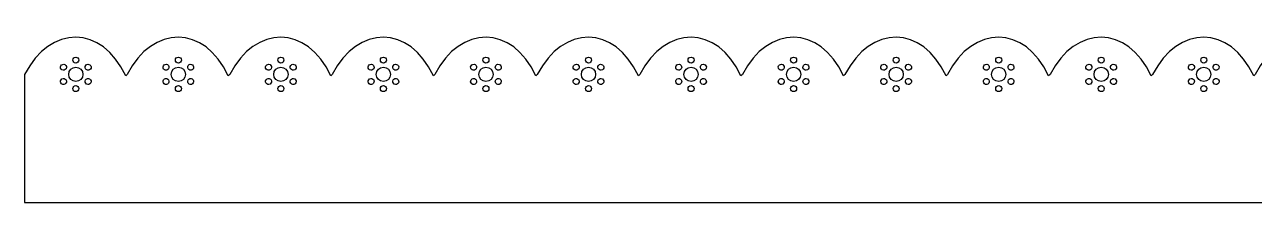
# Model space of a CAD drawing. Header units: centimetres. Extents: x -11.4 to 11.4, y -0.8 to 0.9.
# Drawn here: x -11.42 to 0, y -0.77 to 0.88 of the extents above; entities that cross this region are included whole.
import ezdxf

# ---------------------------------------------------------------- set-up
doc = ezdxf.new("R2010")
doc.units = ezdxf.units.CM
doc.header["$MEASUREMENT"] = 0
doc.layers.add('Camada 1', color=7, linetype='Continuous')

msp = doc.modelspace()

# ---------------------------------------------------------------- linework, layer by layer
at = {"layer": 'Camada 1'}
for points, knots in [([(-11.42339, 0.42165), (-11.18526, 0.88467), (-10.7046, 0.88467), (-10.48412, 0.40842), (-10.48412, 0.40842), (-10.48412, 0.40842), (-10.47089, 0.42165), (-10.47089, 0.42165), (-10.47089, 0.42165), (-10.23276, 0.88467), (-9.7521, 0.88467), (-9.53162, 0.40842), (-9.53162, 0.40842), (-9.53162, 0.40842), (-9.51839, 0.42165), (-9.51839, 0.42165), (-9.51839, 0.42165), (-9.28026, 0.88467), (-8.7996, 0.88467), (-8.57912, 0.40842), (-8.57912, 0.40842), (-8.57912, 0.40842), (-8.56589, 0.42165), (-8.56589, 0.42165), (-8.56589, 0.42165), (-8.32776, 0.88467), (-7.8471, 0.88467), (-7.62662, 0.40842), (-7.62662, 0.40842), (-7.62662, 0.40842), (-7.61339, 0.42165), (-7.61339, 0.42165), (-7.61339, 0.42165), (-7.37526, 0.88467), (-6.8946, 0.88467), (-6.67412, 0.40842), (-6.67412, 0.40842), (-6.67412, 0.40842), (-6.66089, 0.42165), (-6.66089, 0.42165), (-6.66089, 0.42165), (-6.42276, 0.88467), (-5.9421, 0.88467), (-5.72162, 0.40842), (-5.72162, 0.40842), (-5.72162, 0.40842), (-5.70839, 0.42165), (-5.70839, 0.42165), (-5.70839, 0.42165), (-5.47026, 0.88467), (-4.9896, 0.88467), (-4.76912, 0.40842), (-4.76912, 0.40842), (-4.76912, 0.40842), (-4.75589, 0.42165), (-4.75589, 0.42165), (-4.75589, 0.42165), (-4.51776, 0.88467), (-4.0371, 0.88467), (-3.81662, 0.40842), (-3.81662, 0.40842), (-3.81662, 0.40842), (-3.80339, 0.42165), (-3.80339, 0.42165), (-3.80339, 0.42165), (-3.56526, 0.88467), (-3.0846, 0.88467), (-2.86412, 0.40842), (-2.86412, 0.40842), (-2.86412, 0.40842), (-2.85089, 0.42165), (-2.85089, 0.42165), (-2.85089, 0.42165), (-2.61276, 0.88467), (-2.1321, 0.88467), (-1.91162, 0.40842), (-1.91162, 0.40842), (-1.91162, 0.40842), (-1.89839, 0.42165), (-1.89839, 0.42165), (-1.89839, 0.42165), (-1.66026, 0.88467), (-1.1796, 0.88467), (-0.95912, 0.40842), (-0.95912, 0.40842), (-0.95912, 0.40842), (-0.94589, 0.42165), (-0.94589, 0.42165), (-0.94589, 0.42165), (-0.70776, 0.88467), (-0.2271, 0.88467), (-0.00662, 0.40842), (-0.00662, 0.40842), (-0.00662, 0.40842), (0.00661, 0.42165), (0.00661, 0.42165), (0.00661, 0.42165), (0.24474, 0.88467), (0.7254, 0.88467), (0.94588, 0.40842), (0.94588, 0.40842), (0.94588, 0.40842), (0.95911, 0.42165), (0.95911, 0.42165), (0.95911, 0.42165), (1.19724, 0.88467), (1.6779, 0.88467), (1.89838, 0.40842), (1.89838, 0.40842), (1.89838, 0.40842), (1.91161, 0.42165), (1.91161, 0.42165), (1.91161, 0.42165), (2.14974, 0.88467), (2.6304, 0.88467), (2.85088, 0.40842), (2.85088, 0.40842), (2.85088, 0.40842), (2.86411, 0.42165), (2.86411, 0.42165), (2.86411, 0.42165), (3.10224, 0.88467), (3.5829, 0.88467), (3.80338, 0.40842), (3.80338, 0.40842), (3.80338, 0.40842), (3.81661, 0.42165), (3.81661, 0.42165), (3.81661, 0.42165), (4.05474, 0.88467), (4.5354, 0.88467), (4.75588, 0.40842), (4.75588, 0.40842), (4.75588, 0.40842), (4.76911, 0.42165), (4.76911, 0.42165), (4.76911, 0.42165), (5.00724, 0.88467), (5.4879, 0.88467), (5.70838, 0.40842), (5.70838, 0.40842), (5.70838, 0.40842), (5.72161, 0.42165), (5.72161, 0.42165), (5.72161, 0.42165), (5.95974, 0.88467), (6.4404, 0.88467), (6.66088, 0.40842), (6.66088, 0.40842), (6.66088, 0.40842), (6.67411, 0.42165), (6.67411, 0.42165), (6.67411, 0.42165), (6.91224, 0.88467), (7.3929, 0.88467), (7.61338, 0.40842), (7.61338, 0.40842), (7.61338, 0.40842), (7.62661, 0.42165), (7.62661, 0.42165), (7.62661, 0.42165), (7.86474, 0.88467), (8.3454, 0.88467), (8.56588, 0.40842), (8.56588, 0.40842), (8.56588, 0.40842), (8.57911, 0.42165), (8.57911, 0.42165), (8.57911, 0.42165), (8.81724, 0.88467), (9.2979, 0.88467), (9.51838, 0.40842), (9.51838, 0.40842), (9.51838, 0.40842), (9.53161, 0.42165), (9.53161, 0.42165), (9.53161, 0.42165), (9.76974, 0.88467), (10.2504, 0.88467), (10.47088, 0.40842), (10.47088, 0.40842), (10.47088, 0.40842), (10.48411, 0.42165), (10.48411, 0.42165), (10.48411, 0.42165), (10.72224, 0.88467), (11.2029, 0.88467), (11.42338, 0.40842), (11.42338, 0.40842), (11.42338, 0.40842), (11.42338, -0.76728), (11.42338, -0.76728), (11.42338, -0.76728), (11.42338, -0.76728), (-11.42339, -0.76728), (-11.42339, -0.76728), (-11.42339, -0.76728), (-11.42339, -0.76728), (-11.42339, 0.42165), (-11.42339, 0.42165)], [0, 0, 0, 0, 0.01960784, 0.01960784, 0.01960784, 0.01960784, 0.03921569, 0.03921569, 0.03921569, 0.03921569, 0.05882353, 0.05882353, 0.05882353, 0.05882353, 0.07843137, 0.07843137, 0.07843137, 0.07843137, 0.09803922, 0.09803922, 0.09803922, 0.09803922, 0.11764706, 0.11764706, 0.11764706, 0.11764706, 0.1372549, 0.1372549, 0.1372549, 0.1372549, 0.15686275, 0.15686275, 0.15686275, 0.15686275, 0.17647059, 0.17647059, 0.17647059, 0.17647059, 0.19607843, 0.19607843, 0.19607843, 0.19607843, 0.21568627, 0.21568627, 0.21568627, 0.21568627, 0.23529412, 0.23529412, 0.23529412, 0.23529412, 0.25490196, 0.25490196, 0.25490196, 0.25490196, 0.2745098, 0.2745098, 0.2745098, 0.2745098, 0.29411765, 0.29411765, 0.29411765, 0.29411765, 0.31372549, 0.31372549, 0.31372549, 0.31372549, 0.33333333, 0.33333333, 0.33333333, 0.33333333, 0.35294118, 0.35294118, 0.35294118, 0.35294118, 0.37254902, 0.37254902, 0.37254902, 0.37254902, 0.39215686, 0.39215686, 0.39215686, 0.39215686, 0.41176471, 0.41176471, 0.41176471, 0.41176471, 0.43137255, 0.43137255, 0.43137255, 0.43137255, 0.45098039, 0.45098039, 0.45098039, 0.45098039, 0.47058824, 0.47058824, 0.47058824, 0.47058824, 0.49019608, 0.49019608, 0.49019608, 0.49019608, 0.50980392, 0.50980392, 0.50980392, 0.50980392, 0.52941176, 0.52941176, 0.52941176, 0.52941176, 0.54901961, 0.54901961, 0.54901961, 0.54901961, 0.56862745, 0.56862745, 0.56862745, 0.56862745, 0.58823529, 0.58823529, 0.58823529, 0.58823529, 0.60784314, 0.60784314, 0.60784314, 0.60784314, 0.62745098, 0.62745098, 0.62745098, 0.62745098, 0.64705882, 0.64705882, 0.64705882, 0.64705882, 0.66666667, 0.66666667, 0.66666667, 0.66666667, 0.68627451, 0.68627451, 0.68627451, 0.68627451, 0.70588235, 0.70588235, 0.70588235, 0.70588235, 0.7254902, 0.7254902, 0.7254902, 0.7254902, 0.74509804, 0.74509804, 0.74509804, 0.74509804, 0.76470588, 0.76470588, 0.76470588, 0.76470588, 0.78431373, 0.78431373, 0.78431373, 0.78431373, 0.80392157, 0.80392157, 0.80392157, 0.80392157, 0.82352941, 0.82352941, 0.82352941, 0.82352941, 0.84313725, 0.84313725, 0.84313725, 0.84313725, 0.8627451, 0.8627451, 0.8627451, 0.8627451, 0.88235294, 0.88235294, 0.88235294, 0.88235294, 0.90196078, 0.90196078, 0.90196078, 0.90196078, 0.92156863, 0.92156863, 0.92156863, 0.92156863, 0.94117647, 0.94117647, 0.94117647, 0.94117647, 0.96078431, 0.96078431, 0.96078431, 0.96078431, 1, 1, 1, 1]), ([(-10.94782, 0.52677), (-10.93242, 0.52677), (-10.91996, 0.53923), (-10.91996, 0.55463), (-10.91996, 0.55463), (-10.91996, 0.57003), (-10.93242, 0.58249), (-10.94782, 0.58249), (-10.94782, 0.58249), (-10.96322, 0.58249), (-10.97568, 0.57003), (-10.97568, 0.55463), (-10.97568, 0.55463), (-10.97568, 0.53923), (-10.96322, 0.52677), (-10.94782, 0.52677)], [0, 0, 0, 0, 0.2, 0.2, 0.2, 0.2, 0.4, 0.4, 0.4, 0.4, 0.6, 0.6, 0.6, 0.6, 1, 1, 1, 1]), ([(-9.99532, 0.52677), (-9.97992, 0.52677), (-9.96746, 0.53923), (-9.96746, 0.55463), (-9.96746, 0.55463), (-9.96746, 0.57003), (-9.97992, 0.58249), (-9.99532, 0.58249), (-9.99532, 0.58249), (-10.01072, 0.58249), (-10.02318, 0.57003), (-10.02318, 0.55463), (-10.02318, 0.55463), (-10.02318, 0.53923), (-10.01072, 0.52677), (-9.99532, 0.52677)], [0, 0, 0, 0, 0.2, 0.2, 0.2, 0.2, 0.4, 0.4, 0.4, 0.4, 0.6, 0.6, 0.6, 0.6, 1, 1, 1, 1]), ([(-9.04282, 0.52677), (-9.02742, 0.52677), (-9.01496, 0.53923), (-9.01496, 0.55463), (-9.01496, 0.55463), (-9.01496, 0.57003), (-9.02742, 0.58249), (-9.04282, 0.58249), (-9.04282, 0.58249), (-9.05822, 0.58249), (-9.07068, 0.57003), (-9.07068, 0.55463), (-9.07068, 0.55463), (-9.07068, 0.53923), (-9.05822, 0.52677), (-9.04282, 0.52677)], [0, 0, 0, 0, 0.2, 0.2, 0.2, 0.2, 0.4, 0.4, 0.4, 0.4, 0.6, 0.6, 0.6, 0.6, 1, 1, 1, 1]), ([(-8.09032, 0.52677), (-8.07492, 0.52677), (-8.06246, 0.53923), (-8.06246, 0.55463), (-8.06246, 0.55463), (-8.06246, 0.57003), (-8.07492, 0.58249), (-8.09032, 0.58249), (-8.09032, 0.58249), (-8.10572, 0.58249), (-8.11818, 0.57003), (-8.11818, 0.55463), (-8.11818, 0.55463), (-8.11818, 0.53923), (-8.10572, 0.52677), (-8.09032, 0.52677)], [0, 0, 0, 0, 0.2, 0.2, 0.2, 0.2, 0.4, 0.4, 0.4, 0.4, 0.6, 0.6, 0.6, 0.6, 1, 1, 1, 1]), ([(-7.13782, 0.52677), (-7.12242, 0.52677), (-7.10996, 0.53923), (-7.10996, 0.55463), (-7.10996, 0.55463), (-7.10996, 0.57003), (-7.12242, 0.58249), (-7.13782, 0.58249), (-7.13782, 0.58249), (-7.15322, 0.58249), (-7.16568, 0.57003), (-7.16568, 0.55463), (-7.16568, 0.55463), (-7.16568, 0.53923), (-7.15322, 0.52677), (-7.13782, 0.52677)], [0, 0, 0, 0, 0.2, 0.2, 0.2, 0.2, 0.4, 0.4, 0.4, 0.4, 0.6, 0.6, 0.6, 0.6, 1, 1, 1, 1]), ([(-6.18532, 0.52677), (-6.16992, 0.52677), (-6.15746, 0.53923), (-6.15746, 0.55463), (-6.15746, 0.55463), (-6.15746, 0.57003), (-6.16992, 0.58249), (-6.18532, 0.58249), (-6.18532, 0.58249), (-6.20072, 0.58249), (-6.21318, 0.57003), (-6.21318, 0.55463), (-6.21318, 0.55463), (-6.21318, 0.53923), (-6.20072, 0.52677), (-6.18532, 0.52677)], [0, 0, 0, 0, 0.2, 0.2, 0.2, 0.2, 0.4, 0.4, 0.4, 0.4, 0.6, 0.6, 0.6, 0.6, 1, 1, 1, 1]), ([(-5.23282, 0.52677), (-5.21742, 0.52677), (-5.20496, 0.53923), (-5.20496, 0.55463), (-5.20496, 0.55463), (-5.20496, 0.57003), (-5.21742, 0.58249), (-5.23282, 0.58249), (-5.23282, 0.58249), (-5.24822, 0.58249), (-5.26068, 0.57003), (-5.26068, 0.55463), (-5.26068, 0.55463), (-5.26068, 0.53923), (-5.24822, 0.52677), (-5.23282, 0.52677)], [0, 0, 0, 0, 0.2, 0.2, 0.2, 0.2, 0.4, 0.4, 0.4, 0.4, 0.6, 0.6, 0.6, 0.6, 1, 1, 1, 1]), ([(-4.28032, 0.52677), (-4.26492, 0.52677), (-4.25246, 0.53923), (-4.25246, 0.55463), (-4.25246, 0.55463), (-4.25246, 0.57003), (-4.26492, 0.58249), (-4.28032, 0.58249), (-4.28032, 0.58249), (-4.29572, 0.58249), (-4.30818, 0.57003), (-4.30818, 0.55463), (-4.30818, 0.55463), (-4.30818, 0.53923), (-4.29572, 0.52677), (-4.28032, 0.52677)], [0, 0, 0, 0, 0.2, 0.2, 0.2, 0.2, 0.4, 0.4, 0.4, 0.4, 0.6, 0.6, 0.6, 0.6, 1, 1, 1, 1]), ([(-3.32782, 0.52677), (-3.31242, 0.52677), (-3.29996, 0.53923), (-3.29996, 0.55463), (-3.29996, 0.55463), (-3.29996, 0.57003), (-3.31242, 0.58249), (-3.32782, 0.58249), (-3.32782, 0.58249), (-3.34322, 0.58249), (-3.35568, 0.57003), (-3.35568, 0.55463), (-3.35568, 0.55463), (-3.35568, 0.53923), (-3.34322, 0.52677), (-3.32782, 0.52677)], [0, 0, 0, 0, 0.2, 0.2, 0.2, 0.2, 0.4, 0.4, 0.4, 0.4, 0.6, 0.6, 0.6, 0.6, 1, 1, 1, 1]), ([(-2.37532, 0.52677), (-2.35992, 0.52677), (-2.34746, 0.53923), (-2.34746, 0.55463), (-2.34746, 0.55463), (-2.34746, 0.57003), (-2.35992, 0.58249), (-2.37532, 0.58249), (-2.37532, 0.58249), (-2.39072, 0.58249), (-2.40318, 0.57003), (-2.40318, 0.55463), (-2.40318, 0.55463), (-2.40318, 0.53923), (-2.39072, 0.52677), (-2.37532, 0.52677)], [0, 0, 0, 0, 0.2, 0.2, 0.2, 0.2, 0.4, 0.4, 0.4, 0.4, 0.6, 0.6, 0.6, 0.6, 1, 1, 1, 1]), ([(-1.42282, 0.52677), (-1.40742, 0.52677), (-1.39496, 0.53923), (-1.39496, 0.55463), (-1.39496, 0.55463), (-1.39496, 0.57003), (-1.40742, 0.58249), (-1.42282, 0.58249), (-1.42282, 0.58249), (-1.43822, 0.58249), (-1.45068, 0.57003), (-1.45068, 0.55463), (-1.45068, 0.55463), (-1.45068, 0.53923), (-1.43822, 0.52677), (-1.42282, 0.52677)], [0, 0, 0, 0, 0.2, 0.2, 0.2, 0.2, 0.4, 0.4, 0.4, 0.4, 0.6, 0.6, 0.6, 0.6, 1, 1, 1, 1]), ([(-0.47032, 0.52677), (-0.45492, 0.52677), (-0.44246, 0.53923), (-0.44246, 0.55463), (-0.44246, 0.55463), (-0.44246, 0.57003), (-0.45492, 0.58249), (-0.47032, 0.58249), (-0.47032, 0.58249), (-0.48572, 0.58249), (-0.49818, 0.57003), (-0.49818, 0.55463), (-0.49818, 0.55463), (-0.49818, 0.53923), (-0.48572, 0.52677), (-0.47032, 0.52677)], [0, 0, 0, 0, 0.2, 0.2, 0.2, 0.2, 0.4, 0.4, 0.4, 0.4, 0.6, 0.6, 0.6, 0.6, 1, 1, 1, 1]), ([(-11.03828, 0.47454), (-11.03058, 0.48788), (-11.03513, 0.50489), (-11.04847, 0.51259), (-11.04847, 0.51259), (-11.06178, 0.52029), (-11.07882, 0.51571), (-11.08652, 0.50238), (-11.08652, 0.50238), (-11.09422, 0.48907), (-11.08964, 0.47203), (-11.07633, 0.46433), (-11.07633, 0.46433), (-11.063, 0.45666), (-11.04596, 0.46123), (-11.03828, 0.47454)], [0, 0, 0, 0, 0.2, 0.2, 0.2, 0.2, 0.4, 0.4, 0.4, 0.4, 0.6, 0.6, 0.6, 0.6, 1, 1, 1, 1]), ([(-10.94782, 0.3562), (-10.91128, 0.3562), (-10.88167, 0.38581), (-10.88167, 0.42235), (-10.88167, 0.42235), (-10.88167, 0.45889), (-10.91128, 0.4885), (-10.94782, 0.4885), (-10.94782, 0.4885), (-10.98436, 0.4885), (-11.01397, 0.45889), (-11.01397, 0.42235), (-11.01397, 0.42235), (-11.01397, 0.38581), (-10.98436, 0.3562), (-10.94782, 0.3562)], [0, 0, 0, 0, 0.2, 0.2, 0.2, 0.2, 0.4, 0.4, 0.4, 0.4, 0.6, 0.6, 0.6, 0.6, 1, 1, 1, 1]), ([(-10.85739, 0.47457), (-10.84969, 0.46123), (-10.83268, 0.45666), (-10.81934, 0.46436), (-10.81934, 0.46436), (-10.80603, 0.47206), (-10.80145, 0.4891), (-10.80915, 0.50241), (-10.80915, 0.50241), (-10.81685, 0.51572), (-10.83386, 0.5203), (-10.8472, 0.5126), (-10.8472, 0.5126), (-10.86051, 0.50492), (-10.86509, 0.48788), (-10.85739, 0.47457)], [0, 0, 0, 0, 0.2, 0.2, 0.2, 0.2, 0.4, 0.4, 0.4, 0.4, 0.6, 0.6, 0.6, 0.6, 1, 1, 1, 1]), ([(-10.08578, 0.47454), (-10.07808, 0.48788), (-10.08263, 0.50489), (-10.09597, 0.51259), (-10.09597, 0.51259), (-10.10928, 0.52029), (-10.12632, 0.51571), (-10.13402, 0.50238), (-10.13402, 0.50238), (-10.14172, 0.48907), (-10.13714, 0.47203), (-10.12383, 0.46433), (-10.12383, 0.46433), (-10.1105, 0.45666), (-10.09346, 0.46123), (-10.08578, 0.47454)], [0, 0, 0, 0, 0.2, 0.2, 0.2, 0.2, 0.4, 0.4, 0.4, 0.4, 0.6, 0.6, 0.6, 0.6, 1, 1, 1, 1]), ([(-9.99532, 0.3562), (-9.95878, 0.3562), (-9.92917, 0.38581), (-9.92917, 0.42235), (-9.92917, 0.42235), (-9.92917, 0.45889), (-9.95878, 0.4885), (-9.99532, 0.4885), (-9.99532, 0.4885), (-10.03186, 0.4885), (-10.06147, 0.45889), (-10.06147, 0.42235), (-10.06147, 0.42235), (-10.06147, 0.38581), (-10.03186, 0.3562), (-9.99532, 0.3562)], [0, 0, 0, 0, 0.2, 0.2, 0.2, 0.2, 0.4, 0.4, 0.4, 0.4, 0.6, 0.6, 0.6, 0.6, 1, 1, 1, 1]), ([(-9.90489, 0.47457), (-9.89719, 0.46123), (-9.88018, 0.45666), (-9.86684, 0.46436), (-9.86684, 0.46436), (-9.85353, 0.47206), (-9.84895, 0.4891), (-9.85665, 0.50241), (-9.85665, 0.50241), (-9.86435, 0.51572), (-9.88136, 0.5203), (-9.8947, 0.5126), (-9.8947, 0.5126), (-9.90801, 0.50492), (-9.91259, 0.48788), (-9.90489, 0.47457)], [0, 0, 0, 0, 0.2, 0.2, 0.2, 0.2, 0.4, 0.4, 0.4, 0.4, 0.6, 0.6, 0.6, 0.6, 1, 1, 1, 1]), ([(-9.13328, 0.47454), (-9.12558, 0.48788), (-9.13013, 0.50489), (-9.14347, 0.51259), (-9.14347, 0.51259), (-9.15678, 0.52029), (-9.17382, 0.51571), (-9.18152, 0.50238), (-9.18152, 0.50238), (-9.18922, 0.48907), (-9.18464, 0.47203), (-9.17133, 0.46433), (-9.17133, 0.46433), (-9.158, 0.45666), (-9.14096, 0.46123), (-9.13328, 0.47454)], [0, 0, 0, 0, 0.2, 0.2, 0.2, 0.2, 0.4, 0.4, 0.4, 0.4, 0.6, 0.6, 0.6, 0.6, 1, 1, 1, 1]), ([(-9.04282, 0.3562), (-9.00628, 0.3562), (-8.97667, 0.38581), (-8.97667, 0.42235), (-8.97667, 0.42235), (-8.97667, 0.45889), (-9.00628, 0.4885), (-9.04282, 0.4885), (-9.04282, 0.4885), (-9.07936, 0.4885), (-9.10897, 0.45889), (-9.10897, 0.42235), (-9.10897, 0.42235), (-9.10897, 0.38581), (-9.07936, 0.3562), (-9.04282, 0.3562)], [0, 0, 0, 0, 0.2, 0.2, 0.2, 0.2, 0.4, 0.4, 0.4, 0.4, 0.6, 0.6, 0.6, 0.6, 1, 1, 1, 1]), ([(-8.95239, 0.47457), (-8.94469, 0.46123), (-8.92768, 0.45666), (-8.91434, 0.46436), (-8.91434, 0.46436), (-8.90103, 0.47206), (-8.89645, 0.4891), (-8.90415, 0.50241), (-8.90415, 0.50241), (-8.91185, 0.51572), (-8.92886, 0.5203), (-8.9422, 0.5126), (-8.9422, 0.5126), (-8.95551, 0.50492), (-8.96009, 0.48788), (-8.95239, 0.47457)], [0, 0, 0, 0, 0.2, 0.2, 0.2, 0.2, 0.4, 0.4, 0.4, 0.4, 0.6, 0.6, 0.6, 0.6, 1, 1, 1, 1]), ([(-8.18078, 0.47454), (-8.17308, 0.48788), (-8.17763, 0.50489), (-8.19097, 0.51259), (-8.19097, 0.51259), (-8.20428, 0.52029), (-8.22132, 0.51571), (-8.22902, 0.50238), (-8.22902, 0.50238), (-8.23672, 0.48907), (-8.23214, 0.47203), (-8.21883, 0.46433), (-8.21883, 0.46433), (-8.2055, 0.45666), (-8.18846, 0.46123), (-8.18078, 0.47454)], [0, 0, 0, 0, 0.2, 0.2, 0.2, 0.2, 0.4, 0.4, 0.4, 0.4, 0.6, 0.6, 0.6, 0.6, 1, 1, 1, 1]), ([(-8.09032, 0.3562), (-8.05378, 0.3562), (-8.02417, 0.38581), (-8.02417, 0.42235), (-8.02417, 0.42235), (-8.02417, 0.45889), (-8.05378, 0.4885), (-8.09032, 0.4885), (-8.09032, 0.4885), (-8.12686, 0.4885), (-8.15647, 0.45889), (-8.15647, 0.42235), (-8.15647, 0.42235), (-8.15647, 0.38581), (-8.12686, 0.3562), (-8.09032, 0.3562)], [0, 0, 0, 0, 0.2, 0.2, 0.2, 0.2, 0.4, 0.4, 0.4, 0.4, 0.6, 0.6, 0.6, 0.6, 1, 1, 1, 1]), ([(-7.99989, 0.47457), (-7.99219, 0.46123), (-7.97518, 0.45666), (-7.96184, 0.46436), (-7.96184, 0.46436), (-7.94853, 0.47206), (-7.94395, 0.4891), (-7.95165, 0.50241), (-7.95165, 0.50241), (-7.95935, 0.51572), (-7.97636, 0.5203), (-7.9897, 0.5126), (-7.9897, 0.5126), (-8.00301, 0.50492), (-8.00759, 0.48788), (-7.99989, 0.47457)], [0, 0, 0, 0, 0.2, 0.2, 0.2, 0.2, 0.4, 0.4, 0.4, 0.4, 0.6, 0.6, 0.6, 0.6, 1, 1, 1, 1]), ([(-7.22828, 0.47454), (-7.22058, 0.48788), (-7.22513, 0.50489), (-7.23847, 0.51259), (-7.23847, 0.51259), (-7.25178, 0.52029), (-7.26882, 0.51571), (-7.27652, 0.50238), (-7.27652, 0.50238), (-7.28422, 0.48907), (-7.27964, 0.47203), (-7.26633, 0.46433), (-7.26633, 0.46433), (-7.253, 0.45666), (-7.23596, 0.46123), (-7.22828, 0.47454)], [0, 0, 0, 0, 0.2, 0.2, 0.2, 0.2, 0.4, 0.4, 0.4, 0.4, 0.6, 0.6, 0.6, 0.6, 1, 1, 1, 1]), ([(-7.13782, 0.3562), (-7.10128, 0.3562), (-7.07167, 0.38581), (-7.07167, 0.42235), (-7.07167, 0.42235), (-7.07167, 0.45889), (-7.10128, 0.4885), (-7.13782, 0.4885), (-7.13782, 0.4885), (-7.17436, 0.4885), (-7.20397, 0.45889), (-7.20397, 0.42235), (-7.20397, 0.42235), (-7.20397, 0.38581), (-7.17436, 0.3562), (-7.13782, 0.3562)], [0, 0, 0, 0, 0.2, 0.2, 0.2, 0.2, 0.4, 0.4, 0.4, 0.4, 0.6, 0.6, 0.6, 0.6, 1, 1, 1, 1]), ([(-7.04739, 0.47457), (-7.03969, 0.46123), (-7.02268, 0.45666), (-7.00934, 0.46436), (-7.00934, 0.46436), (-6.99603, 0.47206), (-6.99145, 0.4891), (-6.99915, 0.50241), (-6.99915, 0.50241), (-7.00685, 0.51572), (-7.02386, 0.5203), (-7.0372, 0.5126), (-7.0372, 0.5126), (-7.05051, 0.50492), (-7.05509, 0.48788), (-7.04739, 0.47457)], [0, 0, 0, 0, 0.2, 0.2, 0.2, 0.2, 0.4, 0.4, 0.4, 0.4, 0.6, 0.6, 0.6, 0.6, 1, 1, 1, 1]), ([(-6.27578, 0.47454), (-6.26808, 0.48788), (-6.27263, 0.50489), (-6.28597, 0.51259), (-6.28597, 0.51259), (-6.29928, 0.52029), (-6.31632, 0.51571), (-6.32402, 0.50238), (-6.32402, 0.50238), (-6.33172, 0.48907), (-6.32714, 0.47203), (-6.31383, 0.46433), (-6.31383, 0.46433), (-6.3005, 0.45666), (-6.28346, 0.46123), (-6.27578, 0.47454)], [0, 0, 0, 0, 0.2, 0.2, 0.2, 0.2, 0.4, 0.4, 0.4, 0.4, 0.6, 0.6, 0.6, 0.6, 1, 1, 1, 1]), ([(-6.18532, 0.3562), (-6.14878, 0.3562), (-6.11917, 0.38581), (-6.11917, 0.42235), (-6.11917, 0.42235), (-6.11917, 0.45889), (-6.14878, 0.4885), (-6.18532, 0.4885), (-6.18532, 0.4885), (-6.22186, 0.4885), (-6.25147, 0.45889), (-6.25147, 0.42235), (-6.25147, 0.42235), (-6.25147, 0.38581), (-6.22186, 0.3562), (-6.18532, 0.3562)], [0, 0, 0, 0, 0.2, 0.2, 0.2, 0.2, 0.4, 0.4, 0.4, 0.4, 0.6, 0.6, 0.6, 0.6, 1, 1, 1, 1]), ([(-6.09489, 0.47457), (-6.08719, 0.46123), (-6.07018, 0.45666), (-6.05684, 0.46436), (-6.05684, 0.46436), (-6.04353, 0.47206), (-6.03895, 0.4891), (-6.04665, 0.50241), (-6.04665, 0.50241), (-6.05435, 0.51572), (-6.07136, 0.5203), (-6.0847, 0.5126), (-6.0847, 0.5126), (-6.09801, 0.50492), (-6.10259, 0.48788), (-6.09489, 0.47457)], [0, 0, 0, 0, 0.2, 0.2, 0.2, 0.2, 0.4, 0.4, 0.4, 0.4, 0.6, 0.6, 0.6, 0.6, 1, 1, 1, 1]), ([(-5.32328, 0.47454), (-5.31558, 0.48788), (-5.32013, 0.50489), (-5.33347, 0.51259), (-5.33347, 0.51259), (-5.34678, 0.52029), (-5.36382, 0.51571), (-5.37152, 0.50238), (-5.37152, 0.50238), (-5.37922, 0.48907), (-5.37464, 0.47203), (-5.36133, 0.46433), (-5.36133, 0.46433), (-5.348, 0.45666), (-5.33096, 0.46123), (-5.32328, 0.47454)], [0, 0, 0, 0, 0.2, 0.2, 0.2, 0.2, 0.4, 0.4, 0.4, 0.4, 0.6, 0.6, 0.6, 0.6, 1, 1, 1, 1]), ([(-5.23282, 0.3562), (-5.19628, 0.3562), (-5.16667, 0.38581), (-5.16667, 0.42235), (-5.16667, 0.42235), (-5.16667, 0.45889), (-5.19628, 0.4885), (-5.23282, 0.4885), (-5.23282, 0.4885), (-5.26936, 0.4885), (-5.29897, 0.45889), (-5.29897, 0.42235), (-5.29897, 0.42235), (-5.29897, 0.38581), (-5.26936, 0.3562), (-5.23282, 0.3562)], [0, 0, 0, 0, 0.2, 0.2, 0.2, 0.2, 0.4, 0.4, 0.4, 0.4, 0.6, 0.6, 0.6, 0.6, 1, 1, 1, 1]), ([(-5.14239, 0.47457), (-5.13469, 0.46123), (-5.11768, 0.45666), (-5.10434, 0.46436), (-5.10434, 0.46436), (-5.09103, 0.47206), (-5.08645, 0.4891), (-5.09415, 0.50241), (-5.09415, 0.50241), (-5.10185, 0.51572), (-5.11886, 0.5203), (-5.1322, 0.5126), (-5.1322, 0.5126), (-5.14551, 0.50492), (-5.15009, 0.48788), (-5.14239, 0.47457)], [0, 0, 0, 0, 0.2, 0.2, 0.2, 0.2, 0.4, 0.4, 0.4, 0.4, 0.6, 0.6, 0.6, 0.6, 1, 1, 1, 1]), ([(-4.37078, 0.47454), (-4.36308, 0.48788), (-4.36763, 0.50489), (-4.38097, 0.51259), (-4.38097, 0.51259), (-4.39428, 0.52029), (-4.41132, 0.51571), (-4.41902, 0.50238), (-4.41902, 0.50238), (-4.42672, 0.48907), (-4.42214, 0.47203), (-4.40883, 0.46433), (-4.40883, 0.46433), (-4.3955, 0.45666), (-4.37846, 0.46123), (-4.37078, 0.47454)], [0, 0, 0, 0, 0.2, 0.2, 0.2, 0.2, 0.4, 0.4, 0.4, 0.4, 0.6, 0.6, 0.6, 0.6, 1, 1, 1, 1]), ([(-4.28032, 0.3562), (-4.24378, 0.3562), (-4.21417, 0.38581), (-4.21417, 0.42235), (-4.21417, 0.42235), (-4.21417, 0.45889), (-4.24378, 0.4885), (-4.28032, 0.4885), (-4.28032, 0.4885), (-4.31686, 0.4885), (-4.34647, 0.45889), (-4.34647, 0.42235), (-4.34647, 0.42235), (-4.34647, 0.38581), (-4.31686, 0.3562), (-4.28032, 0.3562)], [0, 0, 0, 0, 0.2, 0.2, 0.2, 0.2, 0.4, 0.4, 0.4, 0.4, 0.6, 0.6, 0.6, 0.6, 1, 1, 1, 1]), ([(-4.18989, 0.47457), (-4.18219, 0.46123), (-4.16518, 0.45666), (-4.15184, 0.46436), (-4.15184, 0.46436), (-4.13853, 0.47206), (-4.13395, 0.4891), (-4.14165, 0.50241), (-4.14165, 0.50241), (-4.14935, 0.51572), (-4.16636, 0.5203), (-4.1797, 0.5126), (-4.1797, 0.5126), (-4.19301, 0.50492), (-4.19759, 0.48788), (-4.18989, 0.47457)], [0, 0, 0, 0, 0.2, 0.2, 0.2, 0.2, 0.4, 0.4, 0.4, 0.4, 0.6, 0.6, 0.6, 0.6, 1, 1, 1, 1]), ([(-3.41828, 0.47454), (-3.41058, 0.48788), (-3.41513, 0.50489), (-3.42847, 0.51259), (-3.42847, 0.51259), (-3.44178, 0.52029), (-3.45882, 0.51571), (-3.46652, 0.50238), (-3.46652, 0.50238), (-3.47422, 0.48907), (-3.46964, 0.47203), (-3.45633, 0.46433), (-3.45633, 0.46433), (-3.443, 0.45666), (-3.42596, 0.46123), (-3.41828, 0.47454)], [0, 0, 0, 0, 0.2, 0.2, 0.2, 0.2, 0.4, 0.4, 0.4, 0.4, 0.6, 0.6, 0.6, 0.6, 1, 1, 1, 1]), ([(-3.32782, 0.3562), (-3.29128, 0.3562), (-3.26167, 0.38581), (-3.26167, 0.42235), (-3.26167, 0.42235), (-3.26167, 0.45889), (-3.29128, 0.4885), (-3.32782, 0.4885), (-3.32782, 0.4885), (-3.36436, 0.4885), (-3.39397, 0.45889), (-3.39397, 0.42235), (-3.39397, 0.42235), (-3.39397, 0.38581), (-3.36436, 0.3562), (-3.32782, 0.3562)], [0, 0, 0, 0, 0.2, 0.2, 0.2, 0.2, 0.4, 0.4, 0.4, 0.4, 0.6, 0.6, 0.6, 0.6, 1, 1, 1, 1]), ([(-3.23739, 0.47457), (-3.22969, 0.46123), (-3.21268, 0.45666), (-3.19934, 0.46436), (-3.19934, 0.46436), (-3.18603, 0.47206), (-3.18145, 0.4891), (-3.18915, 0.50241), (-3.18915, 0.50241), (-3.19685, 0.51572), (-3.21386, 0.5203), (-3.2272, 0.5126), (-3.2272, 0.5126), (-3.24051, 0.50492), (-3.24509, 0.48788), (-3.23739, 0.47457)], [0, 0, 0, 0, 0.2, 0.2, 0.2, 0.2, 0.4, 0.4, 0.4, 0.4, 0.6, 0.6, 0.6, 0.6, 1, 1, 1, 1]), ([(-2.46578, 0.47454), (-2.45808, 0.48788), (-2.46263, 0.50489), (-2.47597, 0.51259), (-2.47597, 0.51259), (-2.48928, 0.52029), (-2.50632, 0.51571), (-2.51402, 0.50238), (-2.51402, 0.50238), (-2.52172, 0.48907), (-2.51714, 0.47203), (-2.50383, 0.46433), (-2.50383, 0.46433), (-2.4905, 0.45666), (-2.47346, 0.46123), (-2.46578, 0.47454)], [0, 0, 0, 0, 0.2, 0.2, 0.2, 0.2, 0.4, 0.4, 0.4, 0.4, 0.6, 0.6, 0.6, 0.6, 1, 1, 1, 1]), ([(-2.37532, 0.3562), (-2.33878, 0.3562), (-2.30917, 0.38581), (-2.30917, 0.42235), (-2.30917, 0.42235), (-2.30917, 0.45889), (-2.33878, 0.4885), (-2.37532, 0.4885), (-2.37532, 0.4885), (-2.41186, 0.4885), (-2.44147, 0.45889), (-2.44147, 0.42235), (-2.44147, 0.42235), (-2.44147, 0.38581), (-2.41186, 0.3562), (-2.37532, 0.3562)], [0, 0, 0, 0, 0.2, 0.2, 0.2, 0.2, 0.4, 0.4, 0.4, 0.4, 0.6, 0.6, 0.6, 0.6, 1, 1, 1, 1]), ([(-2.28489, 0.47457), (-2.27719, 0.46123), (-2.26018, 0.45666), (-2.24684, 0.46436), (-2.24684, 0.46436), (-2.23353, 0.47206), (-2.22895, 0.4891), (-2.23665, 0.50241), (-2.23665, 0.50241), (-2.24435, 0.51572), (-2.26136, 0.5203), (-2.2747, 0.5126), (-2.2747, 0.5126), (-2.28801, 0.50492), (-2.29259, 0.48788), (-2.28489, 0.47457)], [0, 0, 0, 0, 0.2, 0.2, 0.2, 0.2, 0.4, 0.4, 0.4, 0.4, 0.6, 0.6, 0.6, 0.6, 1, 1, 1, 1]), ([(-1.51328, 0.47454), (-1.50558, 0.48788), (-1.51013, 0.50489), (-1.52347, 0.51259), (-1.52347, 0.51259), (-1.53678, 0.52029), (-1.55382, 0.51571), (-1.56152, 0.50238), (-1.56152, 0.50238), (-1.56922, 0.48907), (-1.56464, 0.47203), (-1.55133, 0.46433), (-1.55133, 0.46433), (-1.538, 0.45666), (-1.52096, 0.46123), (-1.51328, 0.47454)], [0, 0, 0, 0, 0.2, 0.2, 0.2, 0.2, 0.4, 0.4, 0.4, 0.4, 0.6, 0.6, 0.6, 0.6, 1, 1, 1, 1]), ([(-1.42282, 0.3562), (-1.38628, 0.3562), (-1.35667, 0.38581), (-1.35667, 0.42235), (-1.35667, 0.42235), (-1.35667, 0.45889), (-1.38628, 0.4885), (-1.42282, 0.4885), (-1.42282, 0.4885), (-1.45936, 0.4885), (-1.48897, 0.45889), (-1.48897, 0.42235), (-1.48897, 0.42235), (-1.48897, 0.38581), (-1.45936, 0.3562), (-1.42282, 0.3562)], [0, 0, 0, 0, 0.2, 0.2, 0.2, 0.2, 0.4, 0.4, 0.4, 0.4, 0.6, 0.6, 0.6, 0.6, 1, 1, 1, 1]), ([(-1.33239, 0.47457), (-1.32469, 0.46123), (-1.30768, 0.45666), (-1.29434, 0.46436), (-1.29434, 0.46436), (-1.28103, 0.47206), (-1.27645, 0.4891), (-1.28415, 0.50241), (-1.28415, 0.50241), (-1.29185, 0.51572), (-1.30886, 0.5203), (-1.3222, 0.5126), (-1.3222, 0.5126), (-1.33551, 0.50492), (-1.34009, 0.48788), (-1.33239, 0.47457)], [0, 0, 0, 0, 0.2, 0.2, 0.2, 0.2, 0.4, 0.4, 0.4, 0.4, 0.6, 0.6, 0.6, 0.6, 1, 1, 1, 1]), ([(-0.56078, 0.47454), (-0.55308, 0.48788), (-0.55763, 0.50489), (-0.57097, 0.51259), (-0.57097, 0.51259), (-0.58428, 0.52029), (-0.60132, 0.51571), (-0.60902, 0.50238), (-0.60902, 0.50238), (-0.61672, 0.48907), (-0.61214, 0.47203), (-0.59883, 0.46433), (-0.59883, 0.46433), (-0.5855, 0.45666), (-0.56846, 0.46123), (-0.56078, 0.47454)], [0, 0, 0, 0, 0.2, 0.2, 0.2, 0.2, 0.4, 0.4, 0.4, 0.4, 0.6, 0.6, 0.6, 0.6, 1, 1, 1, 1]), ([(-0.47032, 0.3562), (-0.43378, 0.3562), (-0.40417, 0.38581), (-0.40417, 0.42235), (-0.40417, 0.42235), (-0.40417, 0.45889), (-0.43378, 0.4885), (-0.47032, 0.4885), (-0.47032, 0.4885), (-0.50686, 0.4885), (-0.53647, 0.45889), (-0.53647, 0.42235), (-0.53647, 0.42235), (-0.53647, 0.38581), (-0.50686, 0.3562), (-0.47032, 0.3562)], [0, 0, 0, 0, 0.2, 0.2, 0.2, 0.2, 0.4, 0.4, 0.4, 0.4, 0.6, 0.6, 0.6, 0.6, 1, 1, 1, 1]), ([(-0.37989, 0.47457), (-0.37219, 0.46123), (-0.35518, 0.45666), (-0.34184, 0.46436), (-0.34184, 0.46436), (-0.32853, 0.47206), (-0.32395, 0.4891), (-0.33165, 0.50241), (-0.33165, 0.50241), (-0.33935, 0.51572), (-0.35636, 0.5203), (-0.3697, 0.5126), (-0.3697, 0.5126), (-0.38301, 0.50492), (-0.38759, 0.48788), (-0.37989, 0.47457)], [0, 0, 0, 0, 0.2, 0.2, 0.2, 0.2, 0.4, 0.4, 0.4, 0.4, 0.6, 0.6, 0.6, 0.6, 1, 1, 1, 1]), ([(-11.03826, 0.37011), (-11.04596, 0.38345), (-11.063, 0.388), (-11.07631, 0.38032), (-11.07631, 0.38032), (-11.08962, 0.37262), (-11.0942, 0.35558), (-11.0865, 0.34227), (-11.0865, 0.34227), (-11.0788, 0.32896), (-11.06179, 0.32438), (-11.04845, 0.33208), (-11.04845, 0.33208), (-11.03514, 0.33976), (-11.03058, 0.35678), (-11.03826, 0.37011)], [0, 0, 0, 0, 0.2, 0.2, 0.2, 0.2, 0.4, 0.4, 0.4, 0.4, 0.6, 0.6, 0.6, 0.6, 1, 1, 1, 1]), ([(-10.85736, 0.37014), (-10.86506, 0.3568), (-10.86051, 0.33979), (-10.84717, 0.33207), (-10.84717, 0.33207), (-10.83386, 0.3244), (-10.8168, 0.32895), (-10.80912, 0.34228), (-10.80912, 0.34228), (-10.80142, 0.35559), (-10.806, 0.37263), (-10.81931, 0.38033), (-10.81931, 0.38033), (-10.83265, 0.38802), (-10.84969, 0.38345), (-10.85736, 0.37014)], [0, 0, 0, 0, 0.2, 0.2, 0.2, 0.2, 0.4, 0.4, 0.4, 0.4, 0.6, 0.6, 0.6, 0.6, 1, 1, 1, 1]), ([(-10.08576, 0.37011), (-10.09346, 0.38345), (-10.1105, 0.388), (-10.12381, 0.38032), (-10.12381, 0.38032), (-10.13712, 0.37262), (-10.1417, 0.35558), (-10.134, 0.34227), (-10.134, 0.34227), (-10.1263, 0.32896), (-10.10929, 0.32438), (-10.09595, 0.33208), (-10.09595, 0.33208), (-10.08264, 0.33976), (-10.07808, 0.35678), (-10.08576, 0.37011)], [0, 0, 0, 0, 0.2, 0.2, 0.2, 0.2, 0.4, 0.4, 0.4, 0.4, 0.6, 0.6, 0.6, 0.6, 1, 1, 1, 1]), ([(-9.90486, 0.37014), (-9.91256, 0.3568), (-9.90801, 0.33979), (-9.89467, 0.33207), (-9.89467, 0.33207), (-9.88136, 0.3244), (-9.8643, 0.32895), (-9.85662, 0.34228), (-9.85662, 0.34228), (-9.84892, 0.35559), (-9.8535, 0.37263), (-9.86681, 0.38033), (-9.86681, 0.38033), (-9.88015, 0.38802), (-9.89719, 0.38345), (-9.90486, 0.37014)], [0, 0, 0, 0, 0.2, 0.2, 0.2, 0.2, 0.4, 0.4, 0.4, 0.4, 0.6, 0.6, 0.6, 0.6, 1, 1, 1, 1]), ([(-9.13326, 0.37011), (-9.14096, 0.38345), (-9.158, 0.388), (-9.17131, 0.38032), (-9.17131, 0.38032), (-9.18462, 0.37262), (-9.1892, 0.35558), (-9.1815, 0.34227), (-9.1815, 0.34227), (-9.1738, 0.32896), (-9.15679, 0.32438), (-9.14345, 0.33208), (-9.14345, 0.33208), (-9.13014, 0.33976), (-9.12558, 0.35678), (-9.13326, 0.37011)], [0, 0, 0, 0, 0.2, 0.2, 0.2, 0.2, 0.4, 0.4, 0.4, 0.4, 0.6, 0.6, 0.6, 0.6, 1, 1, 1, 1]), ([(-8.95236, 0.37014), (-8.96006, 0.3568), (-8.95551, 0.33979), (-8.94217, 0.33207), (-8.94217, 0.33207), (-8.92886, 0.3244), (-8.9118, 0.32895), (-8.90412, 0.34228), (-8.90412, 0.34228), (-8.89642, 0.35559), (-8.901, 0.37263), (-8.91431, 0.38033), (-8.91431, 0.38033), (-8.92765, 0.38802), (-8.94469, 0.38345), (-8.95236, 0.37014)], [0, 0, 0, 0, 0.2, 0.2, 0.2, 0.2, 0.4, 0.4, 0.4, 0.4, 0.6, 0.6, 0.6, 0.6, 1, 1, 1, 1]), ([(-8.18076, 0.37011), (-8.18846, 0.38345), (-8.2055, 0.388), (-8.21881, 0.38032), (-8.21881, 0.38032), (-8.23212, 0.37262), (-8.2367, 0.35558), (-8.229, 0.34227), (-8.229, 0.34227), (-8.2213, 0.32896), (-8.20429, 0.32438), (-8.19095, 0.33208), (-8.19095, 0.33208), (-8.17764, 0.33976), (-8.17308, 0.35678), (-8.18076, 0.37011)], [0, 0, 0, 0, 0.2, 0.2, 0.2, 0.2, 0.4, 0.4, 0.4, 0.4, 0.6, 0.6, 0.6, 0.6, 1, 1, 1, 1]), ([(-7.99986, 0.37014), (-8.00756, 0.3568), (-8.00301, 0.33979), (-7.98967, 0.33207), (-7.98967, 0.33207), (-7.97636, 0.3244), (-7.9593, 0.32895), (-7.95162, 0.34228), (-7.95162, 0.34228), (-7.94392, 0.35559), (-7.9485, 0.37263), (-7.96181, 0.38033), (-7.96181, 0.38033), (-7.97515, 0.38802), (-7.99219, 0.38345), (-7.99986, 0.37014)], [0, 0, 0, 0, 0.2, 0.2, 0.2, 0.2, 0.4, 0.4, 0.4, 0.4, 0.6, 0.6, 0.6, 0.6, 1, 1, 1, 1]), ([(-7.22826, 0.37011), (-7.23596, 0.38345), (-7.253, 0.388), (-7.26631, 0.38032), (-7.26631, 0.38032), (-7.27962, 0.37262), (-7.2842, 0.35558), (-7.2765, 0.34227), (-7.2765, 0.34227), (-7.2688, 0.32896), (-7.25179, 0.32438), (-7.23845, 0.33208), (-7.23845, 0.33208), (-7.22514, 0.33976), (-7.22058, 0.35678), (-7.22826, 0.37011)], [0, 0, 0, 0, 0.2, 0.2, 0.2, 0.2, 0.4, 0.4, 0.4, 0.4, 0.6, 0.6, 0.6, 0.6, 1, 1, 1, 1]), ([(-7.04736, 0.37014), (-7.05506, 0.3568), (-7.05051, 0.33979), (-7.03717, 0.33207), (-7.03717, 0.33207), (-7.02386, 0.3244), (-7.0068, 0.32895), (-6.99912, 0.34228), (-6.99912, 0.34228), (-6.99142, 0.35559), (-6.996, 0.37263), (-7.00931, 0.38033), (-7.00931, 0.38033), (-7.02265, 0.38802), (-7.03969, 0.38345), (-7.04736, 0.37014)], [0, 0, 0, 0, 0.2, 0.2, 0.2, 0.2, 0.4, 0.4, 0.4, 0.4, 0.6, 0.6, 0.6, 0.6, 1, 1, 1, 1]), ([(-6.27576, 0.37011), (-6.28346, 0.38345), (-6.3005, 0.388), (-6.31381, 0.38032), (-6.31381, 0.38032), (-6.32712, 0.37262), (-6.3317, 0.35558), (-6.324, 0.34227), (-6.324, 0.34227), (-6.3163, 0.32896), (-6.29929, 0.32438), (-6.28595, 0.33208), (-6.28595, 0.33208), (-6.27264, 0.33976), (-6.26808, 0.35678), (-6.27576, 0.37011)], [0, 0, 0, 0, 0.2, 0.2, 0.2, 0.2, 0.4, 0.4, 0.4, 0.4, 0.6, 0.6, 0.6, 0.6, 1, 1, 1, 1]), ([(-6.09486, 0.37014), (-6.10256, 0.3568), (-6.09801, 0.33979), (-6.08467, 0.33207), (-6.08467, 0.33207), (-6.07136, 0.3244), (-6.0543, 0.32895), (-6.04662, 0.34228), (-6.04662, 0.34228), (-6.03892, 0.35559), (-6.0435, 0.37263), (-6.05681, 0.38033), (-6.05681, 0.38033), (-6.07015, 0.38802), (-6.08719, 0.38345), (-6.09486, 0.37014)], [0, 0, 0, 0, 0.2, 0.2, 0.2, 0.2, 0.4, 0.4, 0.4, 0.4, 0.6, 0.6, 0.6, 0.6, 1, 1, 1, 1]), ([(-5.32326, 0.37011), (-5.33096, 0.38345), (-5.348, 0.388), (-5.36131, 0.38032), (-5.36131, 0.38032), (-5.37462, 0.37262), (-5.3792, 0.35558), (-5.3715, 0.34227), (-5.3715, 0.34227), (-5.3638, 0.32896), (-5.34679, 0.32438), (-5.33345, 0.33208), (-5.33345, 0.33208), (-5.32014, 0.33976), (-5.31558, 0.35678), (-5.32326, 0.37011)], [0, 0, 0, 0, 0.2, 0.2, 0.2, 0.2, 0.4, 0.4, 0.4, 0.4, 0.6, 0.6, 0.6, 0.6, 1, 1, 1, 1]), ([(-5.14236, 0.37014), (-5.15006, 0.3568), (-5.14551, 0.33979), (-5.13217, 0.33207), (-5.13217, 0.33207), (-5.11886, 0.3244), (-5.1018, 0.32895), (-5.09412, 0.34228), (-5.09412, 0.34228), (-5.08642, 0.35559), (-5.091, 0.37263), (-5.10431, 0.38033), (-5.10431, 0.38033), (-5.11765, 0.38802), (-5.13469, 0.38345), (-5.14236, 0.37014)], [0, 0, 0, 0, 0.2, 0.2, 0.2, 0.2, 0.4, 0.4, 0.4, 0.4, 0.6, 0.6, 0.6, 0.6, 1, 1, 1, 1]), ([(-4.37076, 0.37011), (-4.37846, 0.38345), (-4.3955, 0.388), (-4.40881, 0.38032), (-4.40881, 0.38032), (-4.42212, 0.37262), (-4.4267, 0.35558), (-4.419, 0.34227), (-4.419, 0.34227), (-4.4113, 0.32896), (-4.39429, 0.32438), (-4.38095, 0.33208), (-4.38095, 0.33208), (-4.36764, 0.33976), (-4.36308, 0.35678), (-4.37076, 0.37011)], [0, 0, 0, 0, 0.2, 0.2, 0.2, 0.2, 0.4, 0.4, 0.4, 0.4, 0.6, 0.6, 0.6, 0.6, 1, 1, 1, 1]), ([(-4.18986, 0.37014), (-4.19756, 0.3568), (-4.19301, 0.33979), (-4.17967, 0.33207), (-4.17967, 0.33207), (-4.16636, 0.3244), (-4.1493, 0.32895), (-4.14162, 0.34228), (-4.14162, 0.34228), (-4.13392, 0.35559), (-4.1385, 0.37263), (-4.15181, 0.38033), (-4.15181, 0.38033), (-4.16515, 0.38802), (-4.18219, 0.38345), (-4.18986, 0.37014)], [0, 0, 0, 0, 0.2, 0.2, 0.2, 0.2, 0.4, 0.4, 0.4, 0.4, 0.6, 0.6, 0.6, 0.6, 1, 1, 1, 1]), ([(-3.41826, 0.37011), (-3.42596, 0.38345), (-3.443, 0.388), (-3.45631, 0.38032), (-3.45631, 0.38032), (-3.46962, 0.37262), (-3.4742, 0.35558), (-3.4665, 0.34227), (-3.4665, 0.34227), (-3.4588, 0.32896), (-3.44179, 0.32438), (-3.42845, 0.33208), (-3.42845, 0.33208), (-3.41514, 0.33976), (-3.41058, 0.35678), (-3.41826, 0.37011)], [0, 0, 0, 0, 0.2, 0.2, 0.2, 0.2, 0.4, 0.4, 0.4, 0.4, 0.6, 0.6, 0.6, 0.6, 1, 1, 1, 1]), ([(-3.23736, 0.37014), (-3.24506, 0.3568), (-3.24051, 0.33979), (-3.22717, 0.33207), (-3.22717, 0.33207), (-3.21386, 0.3244), (-3.1968, 0.32895), (-3.18912, 0.34228), (-3.18912, 0.34228), (-3.18142, 0.35559), (-3.186, 0.37263), (-3.19931, 0.38033), (-3.19931, 0.38033), (-3.21265, 0.38802), (-3.22969, 0.38345), (-3.23736, 0.37014)], [0, 0, 0, 0, 0.2, 0.2, 0.2, 0.2, 0.4, 0.4, 0.4, 0.4, 0.6, 0.6, 0.6, 0.6, 1, 1, 1, 1]), ([(-2.46576, 0.37011), (-2.47346, 0.38345), (-2.4905, 0.388), (-2.50381, 0.38032), (-2.50381, 0.38032), (-2.51712, 0.37262), (-2.5217, 0.35558), (-2.514, 0.34227), (-2.514, 0.34227), (-2.5063, 0.32896), (-2.48929, 0.32438), (-2.47595, 0.33208), (-2.47595, 0.33208), (-2.46264, 0.33976), (-2.45808, 0.35678), (-2.46576, 0.37011)], [0, 0, 0, 0, 0.2, 0.2, 0.2, 0.2, 0.4, 0.4, 0.4, 0.4, 0.6, 0.6, 0.6, 0.6, 1, 1, 1, 1]), ([(-2.28486, 0.37014), (-2.29256, 0.3568), (-2.28801, 0.33979), (-2.27467, 0.33207), (-2.27467, 0.33207), (-2.26136, 0.3244), (-2.2443, 0.32895), (-2.23662, 0.34228), (-2.23662, 0.34228), (-2.22892, 0.35559), (-2.2335, 0.37263), (-2.24681, 0.38033), (-2.24681, 0.38033), (-2.26015, 0.38802), (-2.27719, 0.38345), (-2.28486, 0.37014)], [0, 0, 0, 0, 0.2, 0.2, 0.2, 0.2, 0.4, 0.4, 0.4, 0.4, 0.6, 0.6, 0.6, 0.6, 1, 1, 1, 1]), ([(-1.51326, 0.37011), (-1.52096, 0.38345), (-1.538, 0.388), (-1.55131, 0.38032), (-1.55131, 0.38032), (-1.56462, 0.37262), (-1.5692, 0.35558), (-1.5615, 0.34227), (-1.5615, 0.34227), (-1.5538, 0.32896), (-1.53679, 0.32438), (-1.52345, 0.33208), (-1.52345, 0.33208), (-1.51014, 0.33976), (-1.50559, 0.35678), (-1.51326, 0.37011)], [0, 0, 0, 0, 0.2, 0.2, 0.2, 0.2, 0.4, 0.4, 0.4, 0.4, 0.6, 0.6, 0.6, 0.6, 1, 1, 1, 1]), ([(-1.33236, 0.37014), (-1.34006, 0.3568), (-1.33551, 0.33979), (-1.32217, 0.33207), (-1.32217, 0.33207), (-1.30886, 0.3244), (-1.2918, 0.32895), (-1.28412, 0.34228), (-1.28412, 0.34228), (-1.27642, 0.35559), (-1.281, 0.37263), (-1.29431, 0.38033), (-1.29431, 0.38033), (-1.30765, 0.38802), (-1.32469, 0.38345), (-1.33236, 0.37014)], [0, 0, 0, 0, 0.2, 0.2, 0.2, 0.2, 0.4, 0.4, 0.4, 0.4, 0.6, 0.6, 0.6, 0.6, 1, 1, 1, 1]), ([(-0.56076, 0.37011), (-0.56846, 0.38345), (-0.5855, 0.388), (-0.59881, 0.38032), (-0.59881, 0.38032), (-0.61212, 0.37262), (-0.6167, 0.35558), (-0.609, 0.34227), (-0.609, 0.34227), (-0.6013, 0.32896), (-0.58429, 0.32438), (-0.57095, 0.33208), (-0.57095, 0.33208), (-0.55764, 0.33976), (-0.55309, 0.35678), (-0.56076, 0.37011)], [0, 0, 0, 0, 0.2, 0.2, 0.2, 0.2, 0.4, 0.4, 0.4, 0.4, 0.6, 0.6, 0.6, 0.6, 1, 1, 1, 1]), ([(-0.37986, 0.37014), (-0.38756, 0.3568), (-0.38301, 0.33979), (-0.36967, 0.33207), (-0.36967, 0.33207), (-0.35636, 0.3244), (-0.3393, 0.32895), (-0.33162, 0.34228), (-0.33162, 0.34228), (-0.32392, 0.35559), (-0.3285, 0.37263), (-0.34181, 0.38033), (-0.34181, 0.38033), (-0.35515, 0.38802), (-0.37219, 0.38345), (-0.37986, 0.37014)], [0, 0, 0, 0, 0.2, 0.2, 0.2, 0.2, 0.4, 0.4, 0.4, 0.4, 0.6, 0.6, 0.6, 0.6, 1, 1, 1, 1]), ([(-10.9478, 0.31791), (-10.9632, 0.31791), (-10.97566, 0.30545), (-10.97569, 0.29005), (-10.97569, 0.29005), (-10.97569, 0.27468), (-10.9632, 0.26219), (-10.9478, 0.26222), (-10.9478, 0.26222), (-10.93243, 0.26222), (-10.91997, 0.27468), (-10.91997, 0.29008), (-10.91997, 0.29008), (-10.91997, 0.30548), (-10.93242, 0.31791), (-10.9478, 0.31791)], [0, 0, 0, 0, 0.2, 0.2, 0.2, 0.2, 0.4, 0.4, 0.4, 0.4, 0.6, 0.6, 0.6, 0.6, 1, 1, 1, 1]), ([(-9.9953, 0.31791), (-10.0107, 0.31791), (-10.02316, 0.30545), (-10.02319, 0.29005), (-10.02319, 0.29005), (-10.02319, 0.27468), (-10.0107, 0.26219), (-9.9953, 0.26222), (-9.9953, 0.26222), (-9.97993, 0.26222), (-9.96747, 0.27468), (-9.96747, 0.29008), (-9.96747, 0.29008), (-9.96747, 0.30548), (-9.97992, 0.31791), (-9.9953, 0.31791)], [0, 0, 0, 0, 0.2, 0.2, 0.2, 0.2, 0.4, 0.4, 0.4, 0.4, 0.6, 0.6, 0.6, 0.6, 1, 1, 1, 1]), ([(-9.0428, 0.31791), (-9.0582, 0.31791), (-9.07066, 0.30545), (-9.07069, 0.29005), (-9.07069, 0.29005), (-9.07069, 0.27468), (-9.0582, 0.26219), (-9.0428, 0.26222), (-9.0428, 0.26222), (-9.02743, 0.26222), (-9.01497, 0.27468), (-9.01497, 0.29008), (-9.01497, 0.29008), (-9.01497, 0.30548), (-9.02742, 0.31791), (-9.0428, 0.31791)], [0, 0, 0, 0, 0.2, 0.2, 0.2, 0.2, 0.4, 0.4, 0.4, 0.4, 0.6, 0.6, 0.6, 0.6, 1, 1, 1, 1]), ([(-8.0903, 0.31791), (-8.1057, 0.31791), (-8.11816, 0.30545), (-8.11819, 0.29005), (-8.11819, 0.29005), (-8.11819, 0.27468), (-8.1057, 0.26219), (-8.0903, 0.26222), (-8.0903, 0.26222), (-8.07493, 0.26222), (-8.06247, 0.27468), (-8.06247, 0.29008), (-8.06247, 0.29008), (-8.06247, 0.30548), (-8.07492, 0.31791), (-8.0903, 0.31791)], [0, 0, 0, 0, 0.2, 0.2, 0.2, 0.2, 0.4, 0.4, 0.4, 0.4, 0.6, 0.6, 0.6, 0.6, 1, 1, 1, 1]), ([(-7.1378, 0.31791), (-7.1532, 0.31791), (-7.16566, 0.30545), (-7.16569, 0.29005), (-7.16569, 0.29005), (-7.16569, 0.27468), (-7.1532, 0.26219), (-7.1378, 0.26222), (-7.1378, 0.26222), (-7.12243, 0.26222), (-7.10997, 0.27468), (-7.10997, 0.29008), (-7.10997, 0.29008), (-7.10997, 0.30548), (-7.12242, 0.31791), (-7.1378, 0.31791)], [0, 0, 0, 0, 0.2, 0.2, 0.2, 0.2, 0.4, 0.4, 0.4, 0.4, 0.6, 0.6, 0.6, 0.6, 1, 1, 1, 1]), ([(-6.1853, 0.31791), (-6.2007, 0.31791), (-6.21316, 0.30545), (-6.21319, 0.29005), (-6.21319, 0.29005), (-6.21319, 0.27468), (-6.2007, 0.26219), (-6.1853, 0.26222), (-6.1853, 0.26222), (-6.16993, 0.26222), (-6.15747, 0.27468), (-6.15747, 0.29008), (-6.15747, 0.29008), (-6.15747, 0.30548), (-6.16992, 0.31791), (-6.1853, 0.31791)], [0, 0, 0, 0, 0.2, 0.2, 0.2, 0.2, 0.4, 0.4, 0.4, 0.4, 0.6, 0.6, 0.6, 0.6, 1, 1, 1, 1]), ([(-5.2328, 0.31791), (-5.2482, 0.31791), (-5.26066, 0.30545), (-5.26069, 0.29005), (-5.26069, 0.29005), (-5.26069, 0.27468), (-5.2482, 0.26219), (-5.2328, 0.26222), (-5.2328, 0.26222), (-5.21743, 0.26222), (-5.20497, 0.27468), (-5.20497, 0.29008), (-5.20497, 0.29008), (-5.20497, 0.30548), (-5.21742, 0.31791), (-5.2328, 0.31791)], [0, 0, 0, 0, 0.2, 0.2, 0.2, 0.2, 0.4, 0.4, 0.4, 0.4, 0.6, 0.6, 0.6, 0.6, 1, 1, 1, 1]), ([(-4.2803, 0.31791), (-4.2957, 0.31791), (-4.30816, 0.30545), (-4.30819, 0.29005), (-4.30819, 0.29005), (-4.30819, 0.27468), (-4.2957, 0.26219), (-4.2803, 0.26222), (-4.2803, 0.26222), (-4.26493, 0.26222), (-4.25247, 0.27468), (-4.25247, 0.29008), (-4.25247, 0.29008), (-4.25247, 0.30548), (-4.26492, 0.31791), (-4.2803, 0.31791)], [0, 0, 0, 0, 0.2, 0.2, 0.2, 0.2, 0.4, 0.4, 0.4, 0.4, 0.6, 0.6, 0.6, 0.6, 1, 1, 1, 1]), ([(-3.3278, 0.31791), (-3.3432, 0.31791), (-3.35566, 0.30545), (-3.35569, 0.29005), (-3.35569, 0.29005), (-3.35569, 0.27468), (-3.3432, 0.26219), (-3.3278, 0.26222), (-3.3278, 0.26222), (-3.31243, 0.26222), (-3.29997, 0.27468), (-3.29997, 0.29008), (-3.29997, 0.29008), (-3.29997, 0.30548), (-3.31242, 0.31791), (-3.3278, 0.31791)], [0, 0, 0, 0, 0.2, 0.2, 0.2, 0.2, 0.4, 0.4, 0.4, 0.4, 0.6, 0.6, 0.6, 0.6, 1, 1, 1, 1]), ([(-2.3753, 0.31791), (-2.3907, 0.31791), (-2.40316, 0.30545), (-2.40319, 0.29005), (-2.40319, 0.29005), (-2.40319, 0.27468), (-2.3907, 0.26219), (-2.3753, 0.26222), (-2.3753, 0.26222), (-2.35993, 0.26222), (-2.34747, 0.27468), (-2.34747, 0.29008), (-2.34747, 0.29008), (-2.34747, 0.30548), (-2.35992, 0.31791), (-2.3753, 0.31791)], [0, 0, 0, 0, 0.2, 0.2, 0.2, 0.2, 0.4, 0.4, 0.4, 0.4, 0.6, 0.6, 0.6, 0.6, 1, 1, 1, 1]), ([(-1.4228, 0.31791), (-1.4382, 0.31791), (-1.45066, 0.30545), (-1.45069, 0.29005), (-1.45069, 0.29005), (-1.45069, 0.27468), (-1.4382, 0.26219), (-1.4228, 0.26222), (-1.4228, 0.26222), (-1.40743, 0.26222), (-1.39497, 0.27468), (-1.39497, 0.29008), (-1.39497, 0.29008), (-1.39497, 0.30548), (-1.40742, 0.31791), (-1.4228, 0.31791)], [0, 0, 0, 0, 0.2, 0.2, 0.2, 0.2, 0.4, 0.4, 0.4, 0.4, 0.6, 0.6, 0.6, 0.6, 1, 1, 1, 1]), ([(-0.4703, 0.31791), (-0.4857, 0.31791), (-0.49816, 0.30545), (-0.49819, 0.29005), (-0.49819, 0.29005), (-0.49819, 0.27468), (-0.4857, 0.26219), (-0.4703, 0.26222), (-0.4703, 0.26222), (-0.45493, 0.26222), (-0.44247, 0.27468), (-0.44247, 0.29008), (-0.44247, 0.29008), (-0.44247, 0.30548), (-0.45492, 0.31791), (-0.4703, 0.31791)], [0, 0, 0, 0, 0.2, 0.2, 0.2, 0.2, 0.4, 0.4, 0.4, 0.4, 0.6, 0.6, 0.6, 0.6, 1, 1, 1, 1])]:
    msp.add_open_spline(points, degree=3, knots=knots, dxfattribs=at)

doc.saveas('drawing.dxf')
